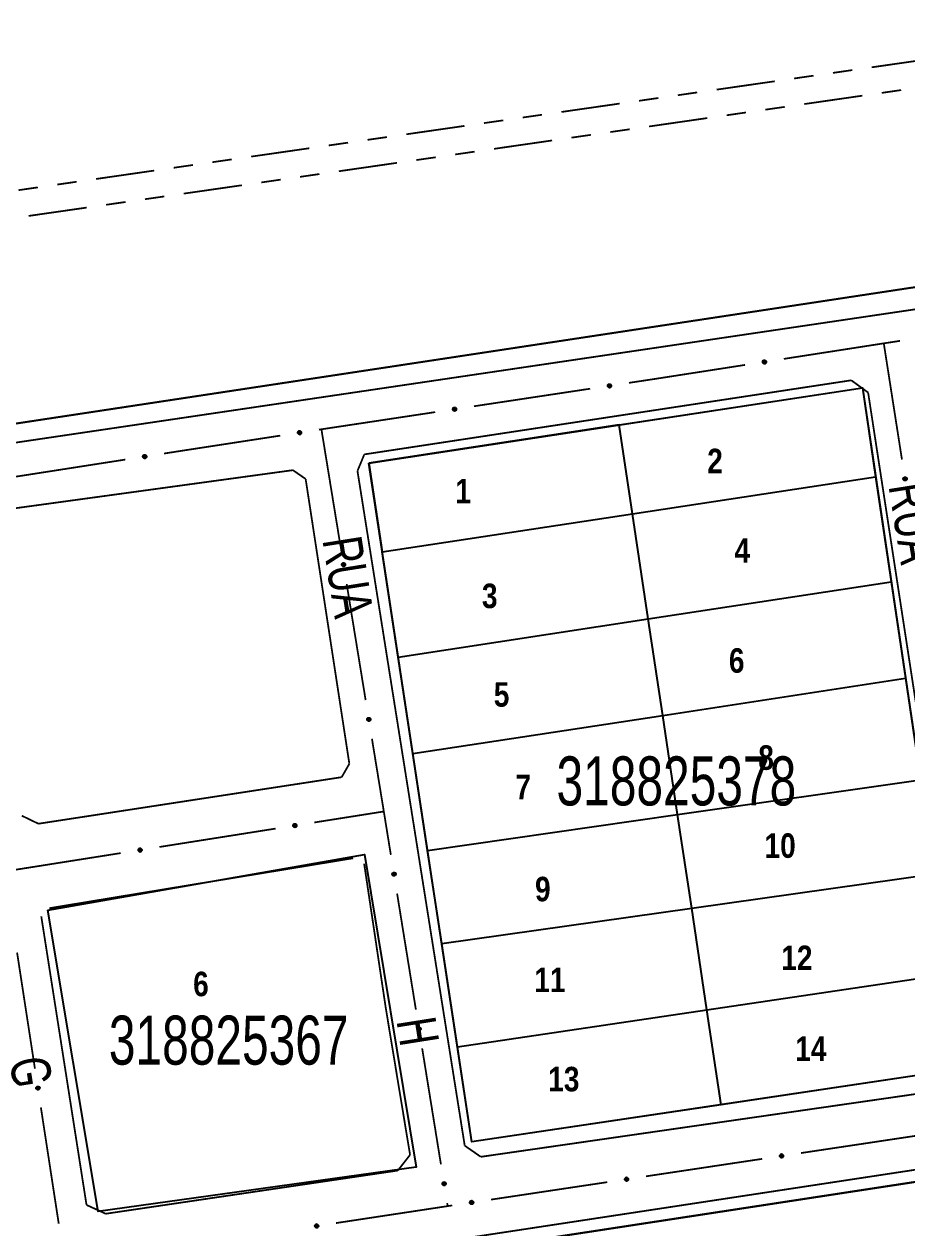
# Model space of a CAD drawing. Extents: x 203591 to 208218, y 4854879 to 4857795.
# Drawn here: x 205002.6 to 205092.7, y 4855293 to 4855415.9 of the extents above; entities that cross this region are included whole.
import ezdxf
from ezdxf.enums import TextEntityAlignment as Align

# ---------------------------------------------------------------- set-up
doc = ezdxf.new("R2010")
doc.units = 0
doc.header["$LTSCALE"] = 1.5
doc.header["$MEASUREMENT"] = 0
doc.linetypes.add('PHANTOMX2', pattern=[5, 2.5, -0.5, 0.5, -0.5, 0.5, -0.5])
for name, color, linetype in [('CD-MALHA-LOTES', 40, 'CONTINUOUS'), ('CD_TXT_QUADRA', 7, 'CONTINUOUS'), ('RU-QUADRAS', 210, 'CONTINUOUS'), ('SV-EIXO-RUA-PAV', 20, 'CONTINUOUS'), ('SV-RUA-NAO-PAV-S-GUIA-C-GUIA', 7, 'PHANTOMX2'), ('SV-RUA-PAVIM-S-GUIA-C-GUIA', 7, 'CONTINUOUS'), ('SV-TXT-RUA-PAV-S-GUIA-C-GUIA', 7, 'CONTINUOUS'), ('Th_NmrPorta', 7, 'CONTINUOUS')]:
    doc.layers.add(name, color=color, linetype=linetype)
doc.styles.add('ARIAL', font='ARIAL.TTF')
doc.styles.get("Standard").update_dxf_attribs({"font": 'swisscbo.ttf'})

msp = doc.modelspace()

# ---------------------------------------------------------------- linework, layer by layer
at = {"layer": 'CD-MALHA-LOTES', "linetype": 'Continuous', "flags": 128}
for points in [[(204822.09, 4855347.88), (205322.37, 4855423.75)], [(205063.37, 4855374.99), (205088.2, 4855378.77)], [(205088.2, 4855378.77), (205089.55, 4855369.69)], [(205063.37, 4855374.99), (205037.8, 4855371.08)], [(205064.73, 4855365.91), (205063.37, 4855374.99)], [(205037.8, 4855371.08), (205039.18, 4855362.01)], [(205064.73, 4855365.91), (205089.55, 4855369.69)], [(205089.55, 4855369.69), (205091.14, 4855358.97)], [(205039.18, 4855362.01), (205064.73, 4855365.91)], [(205066.34, 4855355.18), (205064.73, 4855365.91)], [(205040.81, 4855351.28), (205039.18, 4855362.01)], [(205066.34, 4855355.18), (205091.14, 4855358.97)], [(205091.14, 4855358.97), (205092.6, 4855349.13)], [(205040.81, 4855351.28), (205066.34, 4855355.18)], [(205067.82, 4855345.34), (205066.34, 4855355.18)], [(205042.3, 4855341.44), (205040.81, 4855351.28)], [(205067.82, 4855345.34), (205092.6, 4855349.13)], [(205092.6, 4855349.13), (205094.14, 4855338.76)], [(205042.3, 4855341.44), (205067.82, 4855345.34)], [(205069.33, 4855335.21), (205067.82, 4855345.34)], [(205043.81, 4855331.56), (205042.3, 4855341.44)], [(205069.33, 4855335.21), (205094.14, 4855338.76)], [(205336.35, 4855334.88), (204671.74, 4855233.19)], [(205043.81, 4855331.56), (205069.33, 4855335.21)], [(205070.77, 4855325.66), (205069.33, 4855335.21)], [(205005.05, 4855325.45), (205037.37, 4855331.15)], [(205037.37, 4855331.15), (205042.64, 4855299.25)], [(205045.25, 4855322.05), (205043.81, 4855331.56)], [(205070.77, 4855325.66), (205095.57, 4855329.18)], [(205010.17, 4855294.7), (205005.05, 4855325.45)], [(205045.25, 4855322.05), (205070.77, 4855325.66)], [(205072.32, 4855315.29), (205070.77, 4855325.66)], [(205046.86, 4855311.52), (205045.25, 4855322.05)], [(205072.32, 4855315.29), (205097.08, 4855318.96)], [(205046.86, 4855311.52), (205072.32, 4855315.29)], [(205073.77, 4855305.61), (205072.32, 4855315.29)], [(205048.33, 4855301.82), (205046.86, 4855311.52)], [(205098.52, 4855309.29), (205073.77, 4855305.61)], [(205073.77, 4855305.61), (205048.33, 4855301.82)], [(205042.64, 4855299.25), (205010.17, 4855294.7)]]:
    msp.add_lwpolyline(points, dxfattribs=at)
at = {"layer": 'RU-QUADRAS', "color": 6, "linetype": 'Continuous'}
for points in [[(204547.36, 4855385.95), (204551.4, 4855388.58), (204548.94, 4855392.1), (204550, 4855394.9), (204635.49, 4855407.78), (204656.53, 4855410.63), (204661.68, 4855380.31), (204664.85, 4855380.81), (204659.82, 4855411.13), (204753.86, 4855425.28), (204831.71, 4855435.78), (205243.14, 4855499.43), (205252.37, 4855496.45), (205347, 4855512.18), (205352.03, 4855428.25), (204822.09, 4855347.88), (204821.1, 4855353.14), (204655.72, 4855327.94), (204655.01, 4855331.08), (204597.05, 4855320.81), (204560.71, 4855374.54), (204557.02, 4855371.9)], [(205037.8, 4855371.08), (205088.2, 4855378.77), (205098.52, 4855309.29), (205048.33, 4855301.82)], [(205005.05, 4855325.45), (205037.37, 4855331.15), (205042.64, 4855299.25), (205010.17, 4855294.7)]]:
    msp.add_lwpolyline(points, close=True, dxfattribs=at)
msp.add_lwpolyline([(204671.74, 4855233.19), (205349.53, 4855336.89), (205371.1, 4855089.17), (205374.06, 4855058.83), (205373.76, 4855056.38, -0.2098970509), (205368.65, 4855051.04, -0.101494221), (205355.18, 4855045.65), (205311.87, 4855038.63), (205310.88, 4855041.34), (205273.01, 4855035.5), (205273.43, 4855033.22), (205000.47, 4854990.15), (205000.49, 4854989.01), (204989.08, 4854987.74), (204988.92, 4854989.2), (204842.03, 4854964.17), (204815.26, 4855011.65), (204825.16, 4855013.03)], format="xyb", close=True, dxfattribs=at)
at = {"layer": 'SV-EIXO-RUA-PAV', "const_width": 0.18, "flags": 128}
for points in [[(205080.172248, 4855381.713866), (205090.053668, 4855383.249293)], [(205090.053668, 4855383.249293), (205090.38, 4855383.3)], [(205090.38, 4855383.3), (205092.030567, 4855383.55239)], [(205090.38, 4855383.3), (205092.233933, 4855371.444076)], [(205066.89, 4855379.65), (205076.21968, 4855381.099695)], [(205064.360294, 4855379.268158), (205066.337893, 4855379.566664)], [(205066.337893, 4855379.566664), (205066.89, 4855379.65)], [(205048.539509, 4855376.880115), (205060.405098, 4855378.671147)], [(205032.97, 4855374.53), (205044.584313, 4855376.283104)], [(205018.92, 4855372.37), (205028.765276, 4855373.88358)], [(205032.718828, 4855374.491386), (205032.97, 4855374.53)], [(205032.97, 4855374.53), (205034.904368, 4855362.686934)], [(205001.096122, 4855369.592064), (205012.95298, 4855371.440012)], [(205016.905266, 4855372.055995), (205018.881409, 4855372.363986)], [(205018.881409, 4855372.363986), (205018.92, 4855372.37)], [(205035.549157, 4855358.739245), (205037.483524, 4855346.896178)], [(205038.128313, 4855342.94849), (205039.256694, 4855336.040034)], [(205039.256694, 4855336.040034), (205039.34, 4855335.53)], [(205032.237421, 4855334.407092), (205039.151544, 4855335.500206)], [(205039.151544, 4855335.500206), (205039.34, 4855335.53)], [(205039.34, 4855335.53), (205040.056532, 4855331.104423)], [(205016.433711, 4855331.908546), (205028.286493, 4855333.782456)], [(205000.63, 4855329.41), (205012.482783, 4855331.28391)], [(205040.695836, 4855327.155842), (205042.613746, 4855315.3101)], [(205001.901303, 4855321.138274), (205003.72421, 4855309.27754)], [(205043.253049, 4855311.361519), (205045.17096, 4855299.515776)], [(205004.331846, 4855305.323962), (205006.154753, 4855293.463228)], [(205093.791368, 4855302.456017), (205081.924361, 4855300.674403)], [(205077.968693, 4855300.080532), (205066.101686, 4855298.298918)], [(205062.146017, 4855297.705047), (205050.27901, 4855295.923433)], [(205045.86, 4855295.26), (205034.459106, 4855293.529585)], [(205045.810263, 4855295.567195), (205045.86, 4855295.26)], [(205046.323341, 4855295.329561), (205045.86, 4855295.26)]]:
    msp.add_lwpolyline(points, dxfattribs=at)
at = {"layer": 'SV-EIXO-RUA-PAV', "flags": 128}
for points in [[(205078.037085, 4855381.493495), (205078.065386, 4855381.533383), (205078.097866, 4855381.561878), (205078.131796, 4855381.577847), (205078.165459, 4855381.58414), (205078.200623, 4855381.5867), (205078.236645, 4855381.581459), (205078.275337, 4855381.566786), (205078.31555, 4855381.538677), (205078.342553, 4855381.503486), (205078.359989, 4855381.471058), (205078.368572, 4855381.436334), (205078.370486, 4855381.402133), (205078.363805, 4855381.364895), (205078.348552, 4855381.32583), (205078.319309, 4855381.286079), (205078.287275, 4855381.258361), (205078.25405, 4855381.243777), (205078.219086, 4855381.235369), (205078.183155, 4855381.233186), (205078.147825, 4855381.238535), (205078.10852, 4855381.253963), (205078.069668, 4855381.283346), (205078.041659, 4855381.31498), (205078.026612, 4855381.347991), (205078.019109, 4855381.3826), (205078.016113, 4855381.417837), (205078.019874, 4855381.454267), (205078.037085, 4855381.493495)], [(205062.224195, 4855379.057056), (205062.252669, 4855379.096821), (205062.285272, 4855379.125175), (205062.319272, 4855379.140996), (205062.352962, 4855379.147143), (205062.388137, 4855379.14955), (205062.424135, 4855379.144153), (205062.462763, 4855379.129312), (205062.502853, 4855379.101029), (205062.529704, 4855379.065721), (205062.546999, 4855379.033218), (205062.555431, 4855378.998457), (205062.557197, 4855378.964248), (205062.550354, 4855378.927039), (205062.534932, 4855378.888041), (205062.505516, 4855378.848417), (205062.473362, 4855378.820839), (205062.440075, 4855378.806399), (205062.405075, 4855378.798142), (205062.369135, 4855378.796116), (205062.333828, 4855378.801618), (205062.294591, 4855378.817216), (205062.255866, 4855378.846767), (205062.227994, 4855378.878523), (205062.213091, 4855378.911599), (205062.205738, 4855378.94624), (205062.202895, 4855378.98149), (205062.206814, 4855379.017903), (205062.224195, 4855379.057056)], [(205046.40341, 4855376.669012), (205046.431884, 4855376.708777), (205046.464487, 4855376.737131), (205046.498487, 4855376.752953), (205046.532176, 4855376.7591), (205046.567351, 4855376.761507), (205046.60335, 4855376.756109), (205046.641978, 4855376.741269), (205046.682068, 4855376.712985), (205046.708919, 4855376.677677), (205046.726213, 4855376.645175), (205046.734646, 4855376.610414), (205046.736412, 4855376.576204), (205046.729569, 4855376.538996), (205046.714146, 4855376.499997), (205046.684731, 4855376.460373), (205046.652577, 4855376.432795), (205046.619289, 4855376.418355), (205046.584289, 4855376.410099), (205046.548349, 4855376.408072), (205046.513043, 4855376.413574), (205046.473805, 4855376.429173), (205046.435081, 4855376.458724), (205046.407209, 4855376.49048), (205046.392305, 4855376.523556), (205046.384953, 4855376.558196), (205046.38211, 4855376.593447), (205046.386029, 4855376.62986), (205046.40341, 4855376.669012)], [(205030.583313, 4855374.274453), (205030.611678, 4855374.314296), (205030.644204, 4855374.342739), (205030.67816, 4855374.358653), (205030.711833, 4855374.364892), (205030.747001, 4855374.367395), (205030.783015, 4855374.362096), (205030.821683, 4855374.34736), (205030.86185, 4855374.319187), (205030.888797, 4855374.283952), (205030.906181, 4855374.251497), (205030.914708, 4855374.216759), (205030.916567, 4855374.182554), (205030.909826, 4855374.145328), (205030.89451, 4855374.106287), (205030.865203, 4855374.066583), (205030.833124, 4855374.038917), (205030.799876, 4855374.024386), (205030.764899, 4855374.016035), (205030.728965, 4855374.01391), (205030.693643, 4855374.019315), (205030.654363, 4855374.034806), (205030.615558, 4855374.064252), (205030.5876, 4855374.095931), (205030.572606, 4855374.128967), (205030.565159, 4855374.163587), (205030.562219, 4855374.19883), (205030.566039, 4855374.235253), (205030.583313, 4855374.274453)], [(205014.770204, 4855371.834645), (205014.798487, 4855371.874546), (205014.830954, 4855371.903056), (205014.864877, 4855371.919041), (205014.898537, 4855371.925349), (205014.9337, 4855371.927925), (205014.969724, 4855371.9227), (205015.008423, 4855371.908045), (205015.048648, 4855371.879954), (205015.075668, 4855371.844776), (205015.093119, 4855371.812356), (205015.101718, 4855371.777636), (205015.103648, 4855371.743435), (205015.096983, 4855371.706195), (205015.081748, 4855371.667123), (205015.052523, 4855371.627358), (205015.020502, 4855371.599626), (205014.987284, 4855371.585026), (205014.952324, 4855371.576602), (205014.916394, 4855371.574403), (205014.881062, 4855371.579736), (205014.84175, 4855371.595145), (205014.802884, 4855371.624511), (205014.77486, 4855371.656132), (205014.759798, 4855371.689136), (205014.752279, 4855371.723741), (205014.749267, 4855371.758978), (205014.753012, 4855371.795409), (205014.770204, 4855371.834645)], [(205092.629483, 4855369.627051), (205092.669399, 4855369.598788), (205092.697925, 4855369.566336), (205092.713927, 4855369.532421), (205092.720252, 4855369.498764), (205092.722846, 4855369.463603), (205092.717639, 4855369.427576), (205092.703003, 4855369.38887), (205092.674933, 4855369.34863), (205092.639768, 4855369.321593), (205092.607357, 4855369.304126), (205092.572642, 4855369.295509), (205092.538442, 4855369.293562), (205092.501198, 4855369.300208), (205092.462118, 4855369.315423), (205092.422339, 4855369.344628), (205092.394591, 4855369.376635), (205092.379974, 4855369.409845), (205092.371532, 4855369.444801), (205092.369315, 4855369.48073), (205092.37463, 4855369.516065), (205092.39002, 4855369.555385), (205092.419365, 4855369.594265), (205092.450973, 4855369.622305), (205092.483969, 4855369.637384), (205092.518571, 4855369.64492), (205092.553805, 4855369.64795), (205092.590239, 4855369.644224), (205092.629483, 4855369.627051)], [(205035.312242, 4855360.872635), (205035.352349, 4855360.844644), (205035.381095, 4855360.812386), (205035.397326, 4855360.778581), (205035.40388, 4855360.744968), (205035.406712, 4855360.709824), (205035.40175, 4855360.673763), (205035.387378, 4855360.634959), (205035.359581, 4855360.594529), (205035.3246, 4855360.567254), (205035.292309, 4855360.549567), (205035.257653, 4855360.540715), (205035.223467, 4855360.538536), (205035.186179, 4855360.544929), (205035.146997, 4855360.559878), (205035.10702, 4855360.588812), (205035.079055, 4855360.620631), (205035.064214, 4855360.653741), (205035.055535, 4855360.688639), (205035.053073, 4855360.724551), (205035.058148, 4855360.759922), (205035.073271, 4855360.799345), (205035.102352, 4855360.838424), (205035.133768, 4855360.866678), (205035.166662, 4855360.88198), (205035.201211, 4855360.889751), (205035.236425, 4855360.89302), (205035.272882, 4855360.889542), (205035.312242, 4855360.872635)], [(205037.891399, 4855345.08188), (205037.931505, 4855345.053889), (205037.960251, 4855345.021631), (205037.976483, 4855344.987825), (205037.983037, 4855344.954212), (205037.985869, 4855344.919069), (205037.980907, 4855344.883008), (205037.966534, 4855344.844203), (205037.938738, 4855344.803774), (205037.903757, 4855344.776499), (205037.871466, 4855344.758812), (205037.83681, 4855344.74996), (205037.802624, 4855344.747781), (205037.765336, 4855344.754173), (205037.726153, 4855344.769123), (205037.686176, 4855344.798057), (205037.658212, 4855344.829875), (205037.64337, 4855344.862986), (205037.634691, 4855344.897883), (205037.63223, 4855344.933796), (205037.637305, 4855344.969167), (205037.652428, 4855345.00859), (205037.681509, 4855345.047669), (205037.712925, 4855345.075923), (205037.745819, 4855345.091225), (205037.780368, 4855345.098996), (205037.815581, 4855345.102265), (205037.852039, 4855345.098787), (205037.891399, 4855345.08188)], [(205030.102849, 4855334.181067), (205030.131045, 4855334.22103), (205030.163449, 4855334.249611), (205030.197337, 4855334.26567), (205030.230983, 4855334.272052), (205030.26614, 4855334.274705), (205030.302176, 4855334.269559), (205030.340906, 4855334.254989), (205030.381193, 4855334.226986), (205030.40829, 4855334.191867), (205030.425812, 4855334.159486), (205030.434487, 4855334.124785), (205030.436492, 4855334.090588), (205030.429909, 4855334.053333), (205030.414759, 4855334.014228), (205030.385622, 4855333.974399), (205030.353661, 4855333.946597), (205030.320475, 4855333.931925), (205030.285534, 4855333.923424), (205030.249609, 4855333.921146), (205030.214265, 4855333.926401), (205030.174919, 4855333.941725), (205030.135989, 4855333.971005), (205030.107896, 4855334.002565), (205030.092762, 4855334.035536), (205030.085167, 4855334.070125), (205030.082078, 4855334.105354), (205030.085742, 4855334.141794), (205030.102849, 4855334.181067)], [(205014.299139, 4855331.682521), (205014.327334, 4855331.722484), (205014.359738, 4855331.751065), (205014.393626, 4855331.767124), (205014.427273, 4855331.773506), (205014.46243, 4855331.776159), (205014.498465, 4855331.771013), (205014.537196, 4855331.756442), (205014.577483, 4855331.72844), (205014.604579, 4855331.693321), (205014.622101, 4855331.66094), (205014.630776, 4855331.626239), (205014.632781, 4855331.592042), (205014.626198, 4855331.554787), (205014.611049, 4855331.515682), (205014.581911, 4855331.475853), (205014.54995, 4855331.448051), (205014.516765, 4855331.433379), (205014.481823, 4855331.424878), (205014.445898, 4855331.4226), (205014.410554, 4855331.427855), (205014.371208, 4855331.443179), (205014.332278, 4855331.472459), (205014.304185, 4855331.504019), (205014.289051, 4855331.53699), (205014.281457, 4855331.571579), (205014.278367, 4855331.606808), (205014.282032, 4855331.643248), (205014.299139, 4855331.682521)], [(205040.461886, 4855329.28956), (205040.501953, 4855329.261513), (205040.530654, 4855329.229215), (205040.546839, 4855329.195387), (205040.553346, 4855329.161765), (205040.55613, 4855329.126618), (205040.551118, 4855329.090564), (205040.536691, 4855329.051779), (205040.508838, 4855329.011388), (205040.47382, 4855328.984162), (205040.441504, 4855328.96652), (205040.406835, 4855328.957716), (205040.372647, 4855328.955584), (205040.335367, 4855328.962029), (205040.296206, 4855328.977033), (205040.256269, 4855329.006022), (205040.228349, 4855329.03788), (205040.213553, 4855329.071011), (205040.204923, 4855329.10592), (205040.202512, 4855329.141836), (205040.207635, 4855329.1772), (205040.222813, 4855329.216602), (205040.251948, 4855329.255641), (205040.283404, 4855329.283851), (205040.316319, 4855329.299107), (205040.350879, 4855329.30683), (205040.386097, 4855329.31005), (205040.422549, 4855329.306521), (205040.461886, 4855329.28956)], [(205043.019099, 4855313.495236), (205043.059167, 4855313.46719), (205043.087868, 4855313.434892), (205043.104053, 4855313.401064), (205043.11056, 4855313.367441), (205043.113343, 4855313.332294), (205043.108331, 4855313.29624), (205043.093904, 4855313.257456), (205043.066052, 4855313.217065), (205043.031033, 4855313.189838), (205042.998717, 4855313.172196), (205042.964049, 4855313.163392), (205042.92986, 4855313.161261), (205042.892581, 4855313.167705), (205042.853419, 4855313.182709), (205042.813483, 4855313.211699), (205042.785562, 4855313.243556), (205042.770767, 4855313.276687), (205042.762136, 4855313.311597), (205042.759725, 4855313.347513), (205042.764849, 4855313.382876), (205042.780027, 4855313.422279), (205042.809162, 4855313.461317), (205042.840617, 4855313.489527), (205042.873532, 4855313.504784), (205042.908092, 4855313.512507), (205042.94331, 4855313.515727), (205042.979763, 4855313.512197), (205043.019099, 4855313.495236)], [(205004.115005, 4855307.459486), (205004.154846, 4855307.43112), (205004.183288, 4855307.398593), (205004.199201, 4855307.364636), (205004.205438, 4855307.330963), (205004.20794, 4855307.295794), (205004.202639, 4855307.259781), (205004.187902, 4855307.221114), (205004.159726, 4855307.180947), (205004.124491, 4855307.154002), (205004.092035, 4855307.13662), (205004.057297, 4855307.128094), (205004.023092, 4855307.126237), (205003.985865, 4855307.13298), (205003.946826, 4855307.148297), (205003.907122, 4855307.177606), (205003.879458, 4855307.209686), (205003.864929, 4855307.242934), (205003.856579, 4855307.277912), (205003.854455, 4855307.313846), (205003.859862, 4855307.349168), (205003.875355, 4855307.388447), (205003.904802, 4855307.427251), (205003.936483, 4855307.455208), (205003.969519, 4855307.4702), (205004.00414, 4855307.477646), (205004.039382, 4855307.480584), (205004.075806, 4855307.476762), (205004.115005, 4855307.459486)], [(205080.104959, 4855300.289939), (205080.076453, 4855300.250197), (205080.043827, 4855300.221869), (205080.009815, 4855300.206074), (205079.976121, 4855300.199954), (205079.940944, 4855300.197575), (205079.904949, 4855300.203001), (205079.866334, 4855300.217872), (205079.826266, 4855300.246187), (205079.799443, 4855300.281517), (205079.782174, 4855300.314033), (205079.773769, 4855300.348801), (205079.772031, 4855300.383012), (205079.778903, 4855300.420214), (205079.794356, 4855300.459201), (205079.823803, 4855300.498801), (205079.855979, 4855300.526354), (205079.889278, 4855300.540767), (205079.924285, 4855300.548996), (205079.960226, 4855300.550994), (205079.995529, 4855300.545464), (205080.034754, 4855300.529835), (205080.073455, 4855300.500253), (205080.101301, 4855300.468475), (205080.116179, 4855300.435387), (205080.123504, 4855300.400741), (205080.126319, 4855300.365488), (205080.122371, 4855300.329078), (205080.104959, 4855300.289939)], [(205064.282283, 4855297.914454), (205064.253777, 4855297.874711), (205064.221152, 4855297.846383), (205064.18714, 4855297.830589), (205064.153445, 4855297.824468), (205064.118268, 4855297.822089), (205064.082274, 4855297.827515), (205064.043658, 4855297.842387), (205064.00359, 4855297.870702), (205063.976767, 4855297.906031), (205063.959498, 4855297.938548), (205063.951093, 4855297.973315), (205063.949355, 4855298.007526), (205063.956228, 4855298.044729), (205063.971681, 4855298.083715), (205064.001127, 4855298.123316), (205064.033303, 4855298.150869), (205064.066602, 4855298.165282), (205064.101609, 4855298.173511), (205064.13755, 4855298.175509), (205064.172853, 4855298.169979), (205064.212078, 4855298.154349), (205064.250779, 4855298.124767), (205064.278625, 4855298.09299), (205064.293503, 4855298.059902), (205064.300828, 4855298.025255), (205064.303643, 4855297.990002), (205064.299695, 4855297.953593), (205064.282283, 4855297.914454)], [(205045.576313, 4855297.700913), (205045.61638, 4855297.672866), (205045.645081, 4855297.640568), (205045.661266, 4855297.60674), (205045.667773, 4855297.573118), (205045.670557, 4855297.537971), (205045.665545, 4855297.501916), (205045.651118, 4855297.463132), (205045.623265, 4855297.422741), (205045.588247, 4855297.395514), (205045.555931, 4855297.377873), (205045.521262, 4855297.369069), (205045.487074, 4855297.366937), (205045.449794, 4855297.373382), (205045.410633, 4855297.388385), (205045.370696, 4855297.417375), (205045.342776, 4855297.449232), (205045.32798, 4855297.482363), (205045.31935, 4855297.517273), (205045.316939, 4855297.553189), (205045.322063, 4855297.588553), (205045.33724, 4855297.627955), (205045.366375, 4855297.666993), (205045.397831, 4855297.695203), (205045.430746, 4855297.71046), (205045.465306, 4855297.718183), (205045.500524, 4855297.721403), (205045.536976, 4855297.717874), (205045.576313, 4855297.700913)], [(205048.459607, 4855295.538969), (205048.431102, 4855295.499226), (205048.398476, 4855295.470898), (205048.364464, 4855295.455103), (205048.330769, 4855295.448983), (205048.295592, 4855295.446604), (205048.259598, 4855295.45203), (205048.220982, 4855295.466902), (205048.180914, 4855295.495217), (205048.154091, 4855295.530546), (205048.136822, 4855295.563062), (205048.128417, 4855295.59783), (205048.126679, 4855295.632041), (205048.133552, 4855295.669244), (205048.149005, 4855295.70823), (205048.178452, 4855295.747831), (205048.210628, 4855295.775383), (205048.243927, 4855295.789797), (205048.278933, 4855295.798025), (205048.314875, 4855295.800024), (205048.350177, 4855295.794494), (205048.389402, 4855295.778864), (205048.428103, 4855295.749282), (205048.45595, 4855295.717504), (205048.470827, 4855295.684416), (205048.478152, 4855295.64977), (205048.480967, 4855295.614517), (205048.477019, 4855295.578107), (205048.459607, 4855295.538969)], [(205032.640325, 4855293.142191), (205032.611883, 4855293.102403), (205032.579303, 4855293.074022), (205032.545317, 4855293.058173), (205032.511632, 4855293.051998), (205032.476459, 4855293.049563), (205032.440456, 4855293.054931), (205032.401816, 4855293.06974), (205032.361702, 4855293.097991), (205032.334823, 4855293.133277), (205032.317502, 4855293.165765), (205032.309041, 4855293.200519), (205032.307247, 4855293.234727), (205032.31406, 4855293.271941), (205032.32945, 4855293.310952), (205032.358833, 4855293.3506), (205032.390965, 4855293.378205), (205032.424241, 4855293.392672), (205032.459234, 4855293.400957), (205032.495172, 4855293.403013), (205032.530483, 4855293.39754), (205032.569733, 4855293.381973), (205032.608482, 4855293.352454), (205032.63638, 4855293.320721), (205032.65131, 4855293.287657), (205032.658691, 4855293.253022), (205032.661563, 4855293.217774), (205032.657674, 4855293.181358), (205032.640325, 4855293.142191)]]:
    msp.add_lwpolyline(points, close=True, dxfattribs=at)
for points in [[(205078.016113, 4855381.417837), (205078.342553, 4855381.503486)], [(205078.019109, 4855381.3826), (205078.359989, 4855381.471058)], [(205078.019874, 4855381.454267), (205078.31555, 4855381.538677)], [(205078.021185, 4855381.401883), (205078.346082, 4855381.48827)], [(205078.022689, 4855381.436639), (205078.324454, 4855381.520813)], [(205078.025494, 4855381.365268), (205078.362944, 4855381.450844)], [(205078.026612, 4855381.347991), (205078.368572, 4855381.436334)], [(205078.029586, 4855381.472233), (205078.29225, 4855381.550331)], [(205078.037085, 4855381.493495), (205078.275337, 4855381.566786)], [(205078.037683, 4855381.331259), (205078.366624, 4855381.418275)], [(205078.041659, 4855381.31498), (205078.370486, 4855381.402133)], [(205078.053383, 4855381.514596), (205078.248748, 4855381.57257)], [(205078.057962, 4855381.298506), (205078.362633, 4855381.381751)], [(205078.065386, 4855381.533383), (205078.236645, 4855381.581459)], [(205078.069668, 4855381.283346), (205078.363805, 4855381.364895)], [(205078.083831, 4855381.549707), (205078.210038, 4855381.581745)], [(205078.092654, 4855381.270755), (205078.353249, 4855381.344389)], [(205078.097866, 4855381.561878), (205078.200623, 4855381.5867)], [(205078.10852, 4855381.253963), (205078.348552, 4855381.32583)], [(205078.133249, 4855381.249445), (205078.326336, 4855381.304304)], [(205078.147825, 4855381.238535), (205078.319309, 4855381.286079)], [(205078.169681, 4855381.237155), (205078.297027, 4855381.270751)], [(205078.183155, 4855381.233186), (205078.287275, 4855381.258361)], [(205062.202895, 4855378.98149), (205062.529704, 4855379.065721)], [(205062.205738, 4855378.94624), (205062.546999, 4855379.033218)], [(205062.206814, 4855379.017903), (205062.502853, 4855379.101029)], [(205062.207898, 4855378.965513), (205062.533166, 4855379.05049)], [(205062.209553, 4855379.000263), (205062.51168, 4855379.083126)], [(205062.212048, 4855378.92888), (205062.549866, 4855379.012991)], [(205062.213091, 4855378.911599), (205062.555431, 4855378.998457)], [(205062.216605, 4855379.035827), (205062.479604, 4855379.112784)], [(205062.224089, 4855378.894818), (205062.553405, 4855378.980406)], [(205062.224195, 4855379.057056), (205062.462763, 4855379.129312)], [(205062.227994, 4855378.878523), (205062.557197, 4855378.964248)], [(205062.240585, 4855379.078086), (205062.436199, 4855379.135212)], [(205062.244226, 4855378.861979), (205062.549255, 4855378.9439)], [(205062.252669, 4855379.096821), (205062.424135, 4855379.144153)], [(205062.255866, 4855378.846767), (205062.550354, 4855378.927039)], [(205062.271185, 4855379.113064), (205062.39753, 4855379.144555)], [(205062.278797, 4855378.834077), (205062.539709, 4855378.90658)], [(205062.285272, 4855379.125175), (205062.388137, 4855379.14955)], [(205062.294591, 4855378.817216), (205062.534932, 4855378.888041)], [(205062.319299, 4855378.812591), (205062.512622, 4855378.866612)], [(205062.333828, 4855378.801618), (205062.505516, 4855378.848417)], [(205062.355678, 4855378.800143), (205062.483168, 4855378.833186)], [(205062.369135, 4855378.796116), (205062.473362, 4855378.820839)], [(205046.38211, 4855376.593447), (205046.708919, 4855376.677677)], [(205046.384953, 4855376.558196), (205046.726213, 4855376.645175)], [(205046.386029, 4855376.62986), (205046.682068, 4855376.712985)], [(205046.387113, 4855376.57747), (205046.712381, 4855376.662447)], [(205046.388768, 4855376.612219), (205046.690895, 4855376.695083)], [(205046.391262, 4855376.540837), (205046.729081, 4855376.624948)], [(205046.392305, 4855376.523556), (205046.734646, 4855376.610414)], [(205046.395819, 4855376.647783), (205046.658819, 4855376.724741)], [(205046.403304, 4855376.506775), (205046.73262, 4855376.592363)], [(205046.40341, 4855376.669012), (205046.641978, 4855376.741269)], [(205046.407209, 4855376.49048), (205046.736412, 4855376.576204)], [(205046.4198, 4855376.690042), (205046.615414, 4855376.747169)], [(205046.42344, 4855376.473935), (205046.72847, 4855376.555857)], [(205046.431884, 4855376.708777), (205046.60335, 4855376.756109)], [(205046.435081, 4855376.458724), (205046.729569, 4855376.538996)], [(205046.4504, 4855376.725021), (205046.576744, 4855376.756512)], [(205046.458011, 4855376.446034), (205046.718924, 4855376.518536)], [(205046.464487, 4855376.737131), (205046.567351, 4855376.761507)], [(205046.473805, 4855376.429173), (205046.714146, 4855376.499997)], [(205046.498514, 4855376.424548), (205046.691837, 4855376.478568)], [(205046.513043, 4855376.413574), (205046.684731, 4855376.460373)], [(205046.534893, 4855376.412099), (205046.662383, 4855376.445143)], [(205046.548349, 4855376.408072), (205046.652577, 4855376.432795)], [(205030.562219, 4855374.19883), (205030.888797, 4855374.283952)], [(205030.565159, 4855374.163587), (205030.906181, 4855374.251497)], [(205030.566039, 4855374.235253), (205030.86185, 4855374.319187)], [(205030.567266, 4855374.182867), (205030.892301, 4855374.268731)], [(205030.568826, 4855374.21762), (205030.870726, 4855374.301309)], [(205030.571516, 4855374.146245), (205030.909103, 4855374.231278)], [(205030.572606, 4855374.128967), (205030.914708, 4855374.216759)], [(205030.57578, 4855374.253203), (205030.838569, 4855374.330879)], [(205030.583313, 4855374.274453), (205030.821683, 4855374.34736)], [(205030.58365, 4855374.112216), (205030.912731, 4855374.198702)], [(205030.5876, 4855374.095931), (205030.916567, 4855374.182554)], [(205030.599646, 4855374.295528), (205030.795103, 4855374.353188)], [(205030.603876, 4855374.079431), (205030.908681, 4855374.162185)], [(205030.611678, 4855374.314296), (205030.783015, 4855374.362096)], [(205030.615558, 4855374.064252), (205030.909826, 4855374.145328)], [(205030.63015, 4855374.33059), (205030.756408, 4855374.362425)], [(205030.638523, 4855374.051625), (205030.899237, 4855374.124839)], [(205030.644204, 4855374.342739), (205030.747001, 4855374.367395)], [(205030.654363, 4855374.034806), (205030.89451, 4855374.106287)], [(205030.679084, 4855374.030249), (205030.872259, 4855374.084797)], [(205030.693643, 4855374.019315), (205030.865203, 4855374.066583)], [(205030.715497, 4855374.0179), (205030.842896, 4855374.051292)], [(205030.728965, 4855374.01391), (205030.833124, 4855374.038917)], [(205014.749267, 4855371.758978), (205015.075668, 4855371.844776)], [(205014.752279, 4855371.723741), (205015.093119, 4855371.812356)], [(205014.753012, 4855371.795409), (205015.048648, 4855371.879954)], [(205014.754347, 4855371.743025), (205015.079204, 4855371.829562)], [(205014.755835, 4855371.777782), (205015.057561, 4855371.862095)], [(205014.758672, 4855371.706413), (205015.096083, 4855371.792144)], [(205014.759798, 4855371.689136), (205015.101718, 4855371.777636)], [(205014.762716, 4855371.813379), (205015.025343, 4855371.891598)], [(205014.770204, 4855371.834645), (205015.008423, 4855371.908045)], [(205014.770877, 4855371.672409), (205015.099778, 4855371.759576)], [(205014.77486, 4855371.656132), (205015.103648, 4855371.743435)], [(205014.786493, 4855371.855753), (205014.981831, 4855371.913817)], [(205014.791171, 4855371.639666), (205015.095804, 4855371.72305)], [(205014.798487, 4855371.874546), (205014.969724, 4855371.9227)], [(205014.802884, 4855371.624511), (205015.096983, 4855371.706195)], [(205014.816925, 4855371.890878), (205014.943117, 4855371.922975)], [(205014.825875, 4855371.611931), (205015.086437, 4855371.685684)], [(205014.830954, 4855371.903056), (205014.9337, 4855371.927925)], [(205014.84175, 4855371.595145), (205015.081748, 4855371.667123)], [(205014.866481, 4855371.590639), (205015.059542, 4855371.645587)], [(205014.881062, 4855371.579736), (205015.052523, 4855371.627358)], [(205014.902918, 4855371.578366), (205015.030249, 4855371.612021)], [(205014.916394, 4855371.574403), (205015.020502, 4855371.599626)], [(205092.369315, 4855369.48073), (205092.394591, 4855369.376635)], [(205092.373271, 4855369.494208), (205092.40699, 4855369.366895)], [(205092.37463, 4855369.516065), (205092.422339, 4855369.344628)], [(205092.385526, 4855369.530652), (205092.440571, 4855369.337618)], [(205092.39002, 4855369.555385), (205092.462118, 4855369.315423)], [(205092.406797, 4855369.571268), (205092.480682, 4855369.310744)], [(205092.419365, 4855369.594265), (205092.501198, 4855369.300208)], [(205092.434515, 4855369.605986), (205092.518053, 4855369.301395)], [(205092.450973, 4855369.622305), (205092.538442, 4855369.293562)], [(205092.467247, 4855369.626297), (205092.55458, 4855369.297439)], [(205092.483969, 4855369.637384), (205092.572642, 4855369.295509)], [(205092.501245, 4855369.638519), (205092.587146, 4855369.301151)], [(205092.518571, 4855369.64492), (205092.607357, 4855369.304126)], [(205092.537856, 4855369.642863), (205092.624556, 4855369.318049)], [(205092.553805, 4855369.64795), (205092.639768, 4855369.321593)], [(205092.572613, 4855369.641392), (205092.657078, 4855369.339708)], [(205092.590239, 4855369.644224), (205092.674933, 4855369.34863)], [(205092.608214, 4855369.634529), (205092.686565, 4855369.371941)], [(205092.629483, 4855369.627051), (205092.703003, 4855369.38887)], [(205092.6506, 4855369.610773), (205092.708762, 4855369.415464)], [(205092.669399, 4855369.598788), (205092.717639, 4855369.427576)], [(205092.68574, 4855369.580359), (205092.7179, 4855369.454183)], [(205092.697925, 4855369.566336), (205092.722846, 4855369.463603)], [(205035.053073, 4855360.724551), (205035.079055, 4855360.620631)], [(205035.056938, 4855360.738056), (205035.09152, 4855360.610975)], [(205035.058148, 4855360.759922), (205035.10702, 4855360.588812)], [(205035.068946, 4855360.774582), (205035.125299, 4855360.581927)], [(205035.073271, 4855360.799345), (205035.146997, 4855360.559878)], [(205035.08994, 4855360.815342), (205035.165592, 4855360.555325)], [(205035.102352, 4855360.838424), (205035.186179, 4855360.544929)], [(205035.117421, 4855360.850248), (205035.203025, 4855360.546231)], [(205035.133768, 4855360.866678), (205035.223467, 4855360.538536)], [(205035.150015, 4855360.87078), (205035.239579, 4855360.542523)], [(205035.166662, 4855360.88198), (205035.257653, 4855360.540715)], [(205035.183929, 4855360.883232), (205035.272119, 4855360.546455)], [(205035.201211, 4855360.889751), (205035.292309, 4855360.549567)], [(205035.22051, 4855360.887825), (205035.309413, 4855360.563607)], [(205035.236425, 4855360.89302), (205035.3246, 4855360.567254)], [(205035.255276, 4855360.88659), (205035.341787, 4855360.585486)], [(205035.272882, 4855360.889542), (205035.359581, 4855360.594529)], [(205035.290923, 4855360.879969), (205035.371055, 4855360.617919)], [(205035.312242, 4855360.872635), (205035.387378, 4855360.634959)], [(205035.333469, 4855360.856501), (205035.392956, 4855360.661592)], [(205035.352349, 4855360.844644), (205035.40175, 4855360.673763)], [(205035.368815, 4855360.826326), (205035.401831, 4855360.700372)], [(205035.381095, 4855360.812386), (205035.406712, 4855360.709824)], [(205037.63223, 4855344.933796), (205037.658212, 4855344.829875)], [(205037.636094, 4855344.947301), (205037.670677, 4855344.820219)], [(205037.637305, 4855344.969167), (205037.686176, 4855344.798057)], [(205037.648102, 4855344.983827), (205037.704456, 4855344.791172)], [(205037.652428, 4855345.00859), (205037.726153, 4855344.769123)], [(205037.669097, 4855345.024587), (205037.744749, 4855344.76457)], [(205037.681509, 4855345.047669), (205037.765336, 4855344.754173)], [(205037.696578, 4855345.059493), (205037.782182, 4855344.755476)], [(205037.712925, 4855345.075923), (205037.802624, 4855344.747781)], [(205037.729172, 4855345.080025), (205037.818735, 4855344.751768)], [(205037.745819, 4855345.091225), (205037.83681, 4855344.74996)], [(205037.763086, 4855345.092477), (205037.851275, 4855344.7557)], [(205037.780368, 4855345.098996), (205037.871466, 4855344.758812)], [(205037.799666, 4855345.097069), (205037.888569, 4855344.772852)], [(205037.815581, 4855345.102265), (205037.903757, 4855344.776499)], [(205037.834433, 4855345.095835), (205037.920944, 4855344.794731)], [(205037.852039, 4855345.098787), (205037.938738, 4855344.803774)], [(205037.87008, 4855345.089214), (205037.950211, 4855344.827164)], [(205037.891399, 4855345.08188), (205037.966534, 4855344.844203)], [(205037.912626, 4855345.065746), (205037.972113, 4855344.870836)], [(205037.931505, 4855345.053889), (205037.980907, 4855344.883008)], [(205037.947971, 4855345.035571), (205037.980987, 4855344.909616)], [(205037.960251, 4855345.021631), (205037.985869, 4855344.919069)], [(205030.082078, 4855334.105354), (205030.40829, 4855334.191867)], [(205030.085167, 4855334.070125), (205030.425812, 4855334.159486)], [(205030.085742, 4855334.141794), (205030.381193, 4855334.226986)], [(205030.087192, 4855334.089413), (205030.411859, 4855334.176661)], [(205030.088604, 4855334.124173), (205030.390145, 4855334.209146)], [(205030.091598, 4855334.05281), (205030.42882, 4855334.13928)], [(205030.092762, 4855334.035536), (205030.434487, 4855334.124785)], [(205030.095407, 4855334.159785), (205030.357863, 4855334.238579)], [(205030.102849, 4855334.181067), (205030.340906, 4855334.254989)], [(205030.103877, 4855334.018833), (205030.432587, 4855334.10672)], [(205030.107896, 4855334.002565), (205030.436492, 4855334.090588)], [(205030.119092, 4855334.202211), (205030.314302, 4855334.260703)], [(205030.124243, 4855333.986135), (205030.428692, 4855334.070186)], [(205030.131045, 4855334.22103), (205030.302176, 4855334.269559)], [(205030.135989, 4855333.971005), (205030.429909, 4855334.053333)], [(205030.149447, 4855334.237402), (205030.275568, 4855334.269775)], [(205030.159008, 4855333.958476), (205030.419407, 4855334.0328)], [(205030.163449, 4855334.249611), (205030.26614, 4855334.274705)], [(205030.174919, 4855333.941725), (205030.414759, 4855334.014228)], [(205030.19966, 4855333.937273), (205030.3926, 4855333.992643)], [(205030.214265, 4855333.926401), (205030.385622, 4855333.974399)], [(205030.236124, 4855333.925079), (205030.36338, 4855333.959013)], [(205030.249609, 4855333.921146), (205030.353661, 4855333.946597)], [(205014.278367, 4855331.606808), (205014.604579, 4855331.693321)], [(205014.281457, 4855331.571579), (205014.622101, 4855331.66094)], [(205014.282032, 4855331.643248), (205014.577483, 4855331.72844)], [(205014.283482, 4855331.590867), (205014.608148, 4855331.678115)], [(205014.284894, 4855331.625627), (205014.586435, 4855331.7106)], [(205014.287887, 4855331.554264), (205014.62511, 4855331.640734)], [(205014.289051, 4855331.53699), (205014.630776, 4855331.626239)], [(205014.291697, 4855331.661239), (205014.554152, 4855331.740033)], [(205014.299139, 4855331.682521), (205014.537196, 4855331.756442)], [(205014.300166, 4855331.520287), (205014.628876, 4855331.608174)], [(205014.304185, 4855331.504019), (205014.632781, 4855331.592042)], [(205014.315381, 4855331.703665), (205014.510592, 4855331.762157)], [(205014.320532, 4855331.487588), (205014.624982, 4855331.57164)], [(205014.327334, 4855331.722484), (205014.498465, 4855331.771013)], [(205014.332278, 4855331.472459), (205014.626198, 4855331.554787)], [(205014.345736, 4855331.738856), (205014.471858, 4855331.771229)], [(205014.355297, 4855331.459929), (205014.615696, 4855331.534254)], [(205014.359738, 4855331.751065), (205014.46243, 4855331.776159)], [(205014.371208, 4855331.443179), (205014.611049, 4855331.515682)], [(205014.395949, 4855331.438727), (205014.58889, 4855331.494097)], [(205014.410554, 4855331.427855), (205014.581911, 4855331.475853)], [(205014.432414, 4855331.426533), (205014.55967, 4855331.460467)], [(205014.445898, 4855331.4226), (205014.54995, 4855331.448051)], [(205040.202512, 4855329.141836), (205040.228349, 4855329.03788)], [(205040.206394, 4855329.155336), (205040.240801, 4855329.028206)], [(205040.207635, 4855329.1772), (205040.256269, 4855329.006022)], [(205040.218453, 4855329.191845), (205040.274539, 4855328.999111)], [(205040.222813, 4855329.216602), (205040.296206, 4855328.977033)], [(205040.239504, 4855329.232575), (205040.314795, 4855328.972454)], [(205040.251948, 4855329.255641), (205040.335367, 4855328.962029)], [(205040.267034, 4855329.267443), (205040.352215, 4855328.963308)], [(205040.283404, 4855329.283851), (205040.372647, 4855328.955584)], [(205040.299657, 4855329.28793), (205040.388764, 4855328.959549)], [(205040.316319, 4855329.299107), (205040.406835, 4855328.957716)], [(205040.333588, 4855329.300335), (205040.421309, 4855328.963436)], [(205040.350879, 4855329.30683), (205040.441504, 4855328.96652)], [(205040.370174, 4855329.304877), (205040.458627, 4855328.980536)], [(205040.386097, 4855329.31005), (205040.47382, 4855328.984162)], [(205040.404939, 4855329.303594), (205040.491031, 4855329.00237)], [(205040.422549, 4855329.306521), (205040.508838, 4855329.011388)], [(205040.440577, 4855329.296923), (205040.520344, 4855329.034762)], [(205040.461886, 4855329.28956), (205040.536691, 4855329.051779)], [(205040.48309, 4855329.273396), (205040.542306, 4855329.078404)], [(205040.501953, 4855329.261513), (205040.551118, 4855329.090564)], [(205040.518394, 4855329.243172), (205040.551235, 4855329.117172)], [(205040.530654, 4855329.229215), (205040.55613, 4855329.126618)], [(205042.759725, 4855313.347513), (205042.785562, 4855313.243556)], [(205042.763608, 4855313.361012), (205042.798014, 4855313.233883)], [(205042.764849, 4855313.382876), (205042.813483, 4855313.211699)], [(205042.775667, 4855313.397522), (205042.831753, 4855313.204788)], [(205042.780027, 4855313.422279), (205042.853419, 4855313.182709)], [(205042.796718, 4855313.438252), (205042.872008, 4855313.178131)], [(205042.809162, 4855313.461317), (205042.892581, 4855313.167705)], [(205042.824248, 4855313.47312), (205042.909429, 4855313.168984)], [(205042.840617, 4855313.489527), (205042.92986, 4855313.161261)], [(205042.85687, 4855313.493607), (205042.945977, 4855313.165225)], [(205042.873532, 4855313.504784), (205042.964049, 4855313.163392)], [(205042.890801, 4855313.506012), (205042.978523, 4855313.169112)], [(205042.908092, 4855313.512507), (205042.998717, 4855313.172196)], [(205042.927388, 4855313.510553), (205043.015841, 4855313.186213)], [(205042.94331, 4855313.515727), (205043.031033, 4855313.189838)], [(205042.962153, 4855313.50927), (205043.048245, 4855313.208047)], [(205042.979763, 4855313.512197), (205043.066052, 4855313.217065)], [(205042.99779, 4855313.5026), (205043.077558, 4855313.240439)], [(205043.019099, 4855313.495236), (205043.093904, 4855313.257456)], [(205043.040304, 4855313.479072), (205043.09952, 4855313.284081)], [(205043.059167, 4855313.46719), (205043.108331, 4855313.29624)], [(205043.075607, 4855313.448849), (205043.108448, 4855313.322848)], [(205043.087868, 4855313.434892), (205043.113343, 4855313.332294)], [(205003.854455, 4855307.313846), (205003.879458, 4855307.209686)], [(205003.858446, 4855307.327314), (205003.891832, 4855307.199913)], [(205003.859862, 4855307.349168), (205003.907122, 4855307.177606)], [(205003.870797, 4855307.363726), (205003.925337, 4855307.170549)], [(205003.875355, 4855307.388447), (205003.946826, 4855307.148297)], [(205003.892174, 4855307.404286), (205003.965377, 4855307.14357)], [(205003.904802, 4855307.427251), (205003.985865, 4855307.13298)], [(205003.919982, 4855307.438932), (205004.002723, 4855307.134123)], [(205003.936483, 4855307.455208), (205004.023092, 4855307.126237)], [(205003.952768, 4855307.459157), (205004.03924, 4855307.130072)], [(205003.969519, 4855307.4702), (205004.057297, 4855307.128094)], [(205003.986797, 4855307.47129), (205004.071816, 4855307.133698)], [(205004.00414, 4855307.477646), (205004.092035, 4855307.13662)], [(205004.023419, 4855307.475538), (205004.109269, 4855307.150499)], [(205004.039382, 4855307.480584), (205004.124491, 4855307.154002)], [(205004.058173, 4855307.473976), (205004.141848, 4855307.172072)], [(205004.075806, 4855307.476762), (205004.159726, 4855307.180947)], [(205004.093756, 4855307.46702), (205004.171419, 4855307.204228)], [(205004.115005, 4855307.459486), (205004.187902, 4855307.221114)], [(205004.136079, 4855307.443153), (205004.193731, 4855307.247693)], [(205004.154846, 4855307.43112), (205004.202639, 4855307.259781)], [(205004.171139, 4855307.412647), (205004.20297, 4855307.286388)], [(205004.183288, 4855307.398593), (205004.20794, 4855307.295794)], [(205080.101301, 4855300.468475), (205079.772031, 4855300.383012)], [(205080.116179, 4855300.435387), (205079.773769, 4855300.348801)], [(205080.105194, 4855300.452176), (205079.77581, 4855300.36685)], [(205080.073455, 4855300.500253), (205079.778903, 4855300.420214)], [(205080.117208, 4855300.418105), (205079.779323, 4855300.334262)], [(205080.085083, 4855300.485032), (205079.779988, 4855300.403353)], [(205080.123504, 4855300.400741), (205079.782174, 4855300.314033)], [(205080.050534, 4855300.512961), (205079.789564, 4855300.440665)], [(205080.034754, 4855300.529835), (205079.794356, 4855300.459201)], [(205080.121328, 4855300.381468), (205079.795993, 4855300.29675)], [(205080.126319, 4855300.365488), (205079.799443, 4855300.281517)], [(205080.010049, 4855300.534479), (205079.816683, 4855300.480612)], [(205080.119646, 4855300.34672), (205079.817453, 4855300.264097)], [(205079.995529, 4855300.545464), (205079.823803, 4855300.498801)], [(205080.122371, 4855300.329078), (205079.826266, 4855300.246187)], [(205079.97368, 4855300.546956), (205079.846163, 4855300.514014)], [(205080.112566, 4855300.311162), (205079.849506, 4855300.234413)], [(205079.960226, 4855300.550994), (205079.855979, 4855300.526354)], [(205080.104959, 4855300.289939), (205079.866334, 4855300.217872)], [(205080.088552, 4855300.268922), (205079.892892, 4855300.211951)], [(205080.076453, 4855300.250197), (205079.904949, 4855300.203001)], [(205080.057924, 4855300.233968), (205079.931555, 4855300.202578)], [(205080.043827, 4855300.221869), (205079.940944, 4855300.197575)], [(205064.278625, 4855298.09299), (205063.949355, 4855298.007526)], [(205064.293503, 4855298.059902), (205063.951093, 4855297.973315)], [(205064.282518, 4855298.076691), (205063.953134, 4855297.991365)], [(205064.250779, 4855298.124767), (205063.956228, 4855298.044729)], [(205064.294532, 4855298.042619), (205063.956647, 4855297.958777)], [(205064.262407, 4855298.109547), (205063.957313, 4855298.027867)], [(205064.300828, 4855298.025255), (205063.959498, 4855297.938548)], [(205064.227858, 4855298.137476), (205063.966889, 4855298.06518)], [(205064.212078, 4855298.154349), (205063.971681, 4855298.083715)], [(205064.298653, 4855298.005983), (205063.973317, 4855297.921265)], [(205064.303643, 4855297.990002), (205063.976767, 4855297.906031)], [(205064.187373, 4855298.158994), (205063.994007, 4855298.105127)], [(205064.29697, 4855297.971235), (205063.994777, 4855297.888611)], [(205064.172853, 4855298.169979), (205064.001127, 4855298.123316)], [(205064.299695, 4855297.953593), (205064.00359, 4855297.870702)], [(205064.151004, 4855298.171471), (205064.023488, 4855298.138529)], [(205064.28989, 4855297.935677), (205064.02683, 4855297.858928)], [(205064.13755, 4855298.175509), (205064.033303, 4855298.150869)], [(205064.282283, 4855297.914454), (205064.043658, 4855297.842387)], [(205064.265876, 4855297.893437), (205064.070217, 4855297.836466)], [(205064.253777, 4855297.874711), (205064.082274, 4855297.827515)], [(205064.235249, 4855297.858483), (205064.108879, 4855297.827092)], [(205064.221152, 4855297.846383), (205064.118268, 4855297.822089)], [(205045.316939, 4855297.553189), (205045.342776, 4855297.449232)], [(205045.320822, 4855297.566688), (205045.355228, 4855297.439559)], [(205045.322063, 4855297.588553), (205045.370696, 4855297.417375)], [(205045.33288, 4855297.603198), (205045.388966, 4855297.410464)], [(205045.33724, 4855297.627955), (205045.410633, 4855297.388385)], [(205045.353932, 4855297.643928), (205045.429222, 4855297.383807)], [(205045.366375, 4855297.666993), (205045.449794, 4855297.373382)], [(205045.381461, 4855297.678796), (205045.466642, 4855297.37466)], [(205045.397831, 4855297.695203), (205045.487074, 4855297.366937)], [(205045.414084, 4855297.699283), (205045.503191, 4855297.370902)], [(205045.430746, 4855297.71046), (205045.521262, 4855297.369069)], [(205045.448015, 4855297.711688), (205045.535736, 4855297.374789)], [(205045.465306, 4855297.718183), (205045.555931, 4855297.377873)], [(205045.484601, 4855297.716229), (205045.573054, 4855297.391889)], [(205045.500524, 4855297.721403), (205045.588247, 4855297.395514)], [(205045.519366, 4855297.714947), (205045.605459, 4855297.413723)], [(205045.536976, 4855297.717874), (205045.623265, 4855297.422741)], [(205045.555004, 4855297.708276), (205045.634771, 4855297.446115)], [(205045.576313, 4855297.700913), (205045.651118, 4855297.463132)], [(205045.597517, 4855297.684749), (205045.656734, 4855297.489757)], [(205045.61638, 4855297.672866), (205045.665545, 4855297.501916)], [(205045.632821, 4855297.654525), (205045.665662, 4855297.528525)], [(205045.645081, 4855297.640568), (205045.670557, 4855297.537971)], [(205048.45595, 4855295.717504), (205048.126679, 4855295.632041)], [(205048.470827, 4855295.684416), (205048.128417, 4855295.59783)], [(205048.459842, 4855295.701206), (205048.130458, 4855295.615879)], [(205048.428103, 4855295.749282), (205048.133552, 4855295.669244)], [(205048.471856, 4855295.667134), (205048.133971, 4855295.583291)], [(205048.439731, 4855295.734062), (205048.134637, 4855295.652382)], [(205048.478152, 4855295.64977), (205048.136822, 4855295.563062)], [(205048.405182, 4855295.76199), (205048.144213, 4855295.689695)], [(205048.389402, 4855295.778864), (205048.149005, 4855295.70823)], [(205048.475977, 4855295.630498), (205048.150641, 4855295.545779)], [(205048.480967, 4855295.614517), (205048.154091, 4855295.530546)], [(205048.364697, 4855295.783508), (205048.171331, 4855295.729641)], [(205048.474294, 4855295.59575), (205048.172101, 4855295.513126)], [(205048.350177, 4855295.794494), (205048.178452, 4855295.747831)], [(205048.477019, 4855295.578107), (205048.180914, 4855295.495217)], [(205048.328328, 4855295.795986), (205048.200812, 4855295.763043)], [(205048.467215, 4855295.560192), (205048.204154, 4855295.483443)], [(205048.314875, 4855295.800024), (205048.210628, 4855295.775383)], [(205048.459607, 4855295.538969), (205048.220982, 4855295.466902)], [(205048.4432, 4855295.517951), (205048.247541, 4855295.46098)], [(205048.431102, 4855295.499226), (205048.259598, 4855295.45203)], [(205048.412573, 4855295.482997), (205048.286203, 4855295.451607)], [(205048.398476, 4855295.470898), (205048.295592, 4855295.446604)], [(205032.63638, 4855293.320721), (205032.307247, 4855293.234727)], [(205032.65131, 4855293.287657), (205032.309041, 4855293.200519)], [(205032.640298, 4855293.304428), (205032.311052, 4855293.218572)], [(205032.608482, 4855293.352454), (205032.31406, 4855293.271941)], [(205032.652368, 4855293.270376), (205032.314618, 4855293.18599)], [(205032.620135, 4855293.337252), (205032.315172, 4855293.255081)], [(205032.658691, 4855293.253022), (205032.317502, 4855293.165765)], [(205032.585541, 4855293.365125), (205032.324688, 4855293.292409)], [(205032.569733, 4855293.381973), (205032.32945, 4855293.310952)], [(205032.656547, 4855293.233747), (205032.331348, 4855293.148505)], [(205032.661563, 4855293.217774), (205032.334823, 4855293.133277)], [(205032.545021, 4855293.386578), (205032.351742, 4855293.3324)], [(205032.654921, 4855293.198996), (205032.352861, 4855293.115886)], [(205032.530483, 4855293.39754), (205032.358833, 4855293.3506)], [(205032.657674, 4855293.181358), (205032.361702, 4855293.097991)], [(205032.508632, 4855293.398997), (205032.381169, 4855293.365849)], [(205032.647898, 4855293.163427), (205032.384961, 4855293.086254)], [(205032.495172, 4855293.403013), (205032.390965, 4855293.378205)], [(205032.640325, 4855293.142191), (205032.401816, 4855293.06974)], [(205032.623952, 4855293.121148), (205032.428384, 4855293.063862)], [(205032.611883, 4855293.102403), (205032.440456, 4855293.054931)], [(205032.593381, 4855293.086144), (205032.467062, 4855293.054551)], [(205032.579303, 4855293.074022), (205032.476459, 4855293.049563)]]:
    msp.add_lwpolyline(points, dxfattribs=at)
at = {"layer": 'SV-RUA-NAO-PAV-S-GUIA-C-GUIA', "const_width": 0.18, "flags": 128}
for points in [[(205089.147055, 4855411.468447), (205095.085935, 4855412.322679)], [(205085.187802, 4855410.89896), (205087.167429, 4855411.183703)], [(205073.310044, 4855409.190496), (205079.248923, 4855410.044728)], [(205081.22855, 4855410.329472), (205083.208176, 4855410.614216)], [(205065.391538, 4855408.05152), (205067.371164, 4855408.336264)], [(205069.350791, 4855408.621008), (205071.330417, 4855408.905752)], [(205088.193796, 4855408.573849), (205082.255295, 4855407.71699)], [(205092.152796, 4855409.145088), (205090.173296, 4855408.859469)], [(205057.473032, 4855406.912545), (205063.411911, 4855407.766777)], [(205080.275795, 4855407.43137), (205078.296294, 4855407.14575)], [(205049.554526, 4855405.773569), (205051.534153, 4855406.058313)], [(205053.513779, 4855406.343057), (205055.493406, 4855406.627801)], [(205072.357793, 4855406.288891), (205066.419293, 4855405.432032)], [(205076.316794, 4855406.86013), (205074.337294, 4855406.574511)], [(205041.63602, 4855404.634594), (205047.5749, 4855405.488825)], [(205060.480792, 4855404.575172), (205058.501291, 4855404.289553)], [(205064.439792, 4855405.146412), (205062.460292, 4855404.860792)], [(205033.717515, 4855403.495618), (205035.697141, 4855403.780362)], [(205037.676768, 4855404.065106), (205039.656394, 4855404.34985)], [(205056.521791, 4855404.003933), (205050.58329, 4855403.147074)], [(205023.25, 4855401.99), (205023.819382, 4855402.071898)], [(205025.799009, 4855402.356642), (205031.737888, 4855403.210874)], [(205044.644789, 4855402.290214), (205042.665289, 4855402.004595)], [(205048.60379, 4855402.861454), (205046.62429, 4855402.575834)], [(205009.96267, 4855400.074016), (205015.901249, 4855400.930338)], [(205017.880775, 4855401.215778), (205019.860301, 4855401.501218)], [(205021.839827, 4855401.786659), (205022.82959, 4855401.929379)], [(205022.82959, 4855401.929379), (205023.25, 4855401.99)], [(205040.685789, 4855401.718975), (205034.747288, 4855400.862116)], [(205006.003618, 4855399.503135), (205007.983144, 4855399.788576)], [(205028.808787, 4855400.005257), (205026.829287, 4855399.719637)], [(205032.767788, 4855400.576496), (205030.788288, 4855400.290876)], [(205002.044566, 4855398.932255), (205004.024092, 4855399.217695)], [(205023.02, 4855399.17), (205018.911007, 4855398.579093)], [(205023.860037, 4855399.291207), (205023.02, 4855399.17)], [(205024.849787, 4855399.434017), (205023.860037, 4855399.291207)], [(205012.972103, 4855397.725031), (205010.992469, 4855397.440343)], [(205016.931372, 4855398.294406), (205014.951738, 4855398.009718)], [(205009.012834, 4855397.155656), (205003.07393, 4855396.301593)]]:
    msp.add_lwpolyline(points, dxfattribs=at)
at = {"layer": 'SV-RUA-PAVIM-S-GUIA-C-GUIA', "const_width": 0.18, "flags": 128}
for points in [[(205098.97, 4855387.57), (204981.77, 4855370.21)], [(205087.06, 4855379.53), (205037.35, 4855371.97)], [(205088.78, 4855378.28), (205087.06, 4855379.53)], [(205094.97, 4855338.05), (205088.78, 4855378.28)], [(205037.35, 4855371.97), (205036.65, 4855370.28)], [(205030.06, 4855370.36), (204998.62, 4855366.05)], [(205031.36, 4855369.46), (205030.06, 4855370.36)], [(205036.65, 4855370.28), (205047.6, 4855301.43)], [(205035.82, 4855340.4), (205031.36, 4855369.46)], [(205035.04, 4855339.03), (205035.82, 4855340.4)], [(205004.08, 4855334.28), (205035.04, 4855339.03)], [(205002.38, 4855335.1), (205004.08, 4855334.28)], [(205036.21, 4855330.76), (205005.19, 4855325.66)], [(205039.55, 4855315.41), (205037.33, 4855330.21)], [(205004.37, 4855324.83), (205008.99, 4855295.38)], [(205042.02, 4855300.49), (205039.55, 4855315.41)], [(205049.24, 4855300.29), (205098.17, 4855307.35)], [(205022.91, 4855288.22), (205134.17, 4855305.14)], [(205047.6, 4855301.43), (205049.24, 4855300.29)], [(205040.77, 4855298.89), (205042.02, 4855300.49)], [(205010.95, 4855294.48), (205040.77, 4855298.89)], [(205008.99, 4855295.38), (205010.95, 4855294.48)]]:
    msp.add_lwpolyline(points, dxfattribs=at)

# ---------------------------------------------------------------- texts
at = {"layer": 'CD_TXT_QUADRA', "style": 'ARIAL', "width": 0.7}
for s, p in [('318825378', (205056.97, 4855336.15)), ('318825367', (205011.26836, 4855309.696326))]:
    msp.add_text(s, height=5, dxfattribs=at).set_placement(p)
at = {"layer": 'SV-TXT-RUA-PAV-S-GUIA-C-GUIA', "style": 'ARIAL', "width": 0.7}
for s, p in [('RUA', (205090.85, 4855368.75)), ('RUA', (205033.06, 4855363.24)), ('H', (205040.62, 4855314.18)), ('G', (205001.12, 4855310.15))]:
    msp.add_text(s, height=4, rotation=279, dxfattribs=at).set_placement(p)
at = {"layer": 'Th_NmrPorta', "color": 1}
for s, p in [('2', (205072.354433, 4855371.297539)), ('1', (205046.645339, 4855368.223917)), ('4', (205075.134433, 4855362.167539)), ('3', (205049.355339, 4855357.533917)), ('6', (205074.564433, 4855350.937539)), ('5', (205050.565339, 4855347.473917)), ('8', (205077.564433, 4855341.027539)), ('7', (205052.775339, 4855338.023917)), ('10', (205078.204433, 4855332.047539)), ('9', (205054.775339, 4855327.613917)), ('12', (205079.914433, 4855320.597539)), ('6', (205019.871549, 4855317.930604)), ('11', (205054.705339, 4855318.343917)), ('14', (205081.344433, 4855311.327539)), ('13', (205056.125339, 4855308.223917))]:
    msp.add_text(s, height=2.5, dxfattribs=at).set_placement(p, align=Align.MIDDLE_LEFT)

doc.saveas('drawing.dxf')
